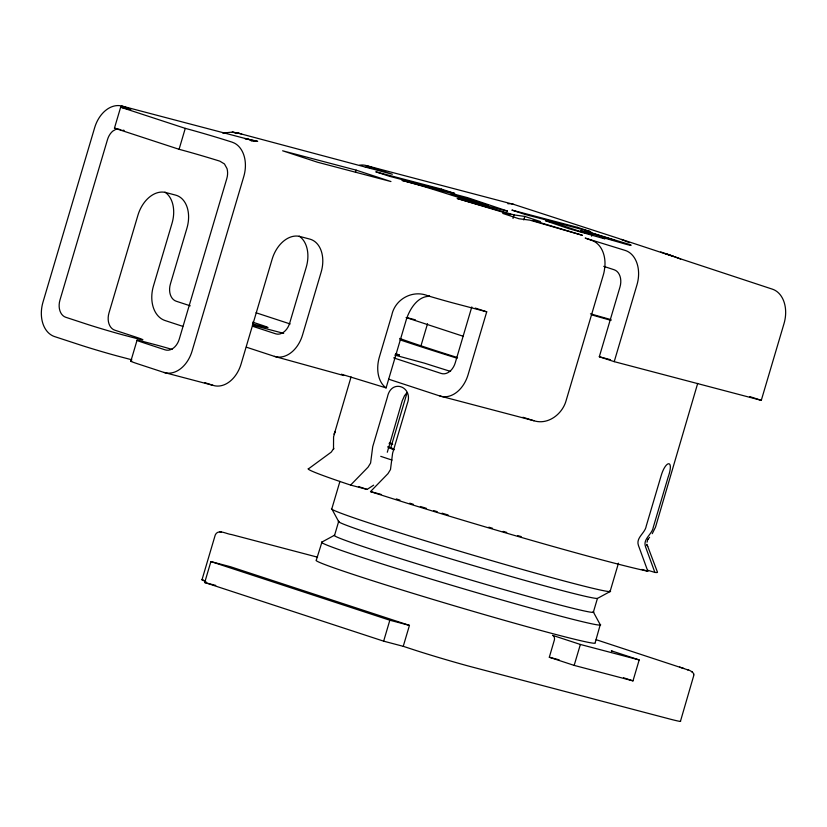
<?xml version="1.0" encoding="UTF-8"?>
<svg xmlns="http://www.w3.org/2000/svg" width="827" height="827" viewBox="0 0 827 827"><rect width="100%" height="100%" fill="white"/><g stroke="black" fill="none" stroke-linecap="round" stroke-linejoin="round"><path stroke-width="1.24" d="M693.863 674.646C694.68 673.509 689.883 669.787 687.196 669.632M387.294 452.245L402.211 400.878L404.475 395.771L406.915 392.691M333.901 434.113L335.142 431.715L333.581 436.78L333.498 449.278L333.736 448.244M647.034 542.233L647.531 540.486M317.568 557.191L231.395 534.521C226.67 534.149 217.987 528.536 215.237 535.038L202.015 579.696M600.144 625.057L595.151 642.744A145.604 4.331 16.5 0 1 455.17 606.057A145.604 4.331 16.5 0 1 316.276 560.199L321.972 542.036L334.615 535.172L338.739 521.217A135.328 4.021 16.5 0 0 457.672 560.923A135.328 4.021 16.5 0 0 597.435 598.428L610.068 591.563L618.472 563.177M334.759 432.438L351.072 376.905M697.688 383.418L655.542 527.068L652.265 533.673M172.078 349.418A29.121 0.868 16.5 0 0 154.825 344.57L145.014 341.985A29.121 0.868 16.5 0 0 145.294 343.35L165.173 349.862A14.566 10.451 -75.3 0 0 179.252 339.163L226.784 178.673A14.566 10.451 -75.3 0 0 227.032 168.625L224.448 163.953L219.848 161.162A36.409 1.075 16.5 0 0 179.077 149.305L114.457 128.133L120.659 107.2A36.409 1.075 16.5 0 0 122.675 106.29L120.246 105.722A29.121 20.902 -75.3 0 0 94.65 127.709L42.983 302.155A29.121 20.902 -75.3 0 0 54.592 336.589L79.444 344.725A29.121 0.868 16.5 0 0 118.933 356.406L128.743 358.99A29.121 0.868 16.5 0 0 131.844 359.786M179.077 149.305L185.269 128.371L120.659 107.2M130.862 361.13L137.065 340.197M204.693 582.508L210.895 561.574L230.495 566.743L409.448 625.388L403.245 646.321L383.645 641.163L204.693 582.508L215.723 585.413M355.476 172.471L356.168 170.145L390.954 181.547L317.423 162.195L282.627 150.793L356.168 170.145M339.938 481.376L331.896 508.543A145.521 4.321 16.5 0 0 471.948 554.845A145.521 4.321 16.5 0 0 609.892 590.726M341.386 374.207L386.095 387.894L406.502 318.995C409.851 308.905 417.842 295.901 429.813 296.335L427.972 295.642M406.987 393.032L390.861 447.5A109.205 3.236 16.5 0 0 394.272 449.681M420.922 345.986L427.528 323.698M471.803 306.941L455.274 362.753A14.566 10.451 -75.3 0 1 441.194 373.453L393.673 357.884M383.645 641.163L389.837 620.229L409.448 625.388M512.998 218.411L514.032 214.917L524.814 216.426L540.476 221.564L532.743 220.395L582.404 235.302L529.869 220.147L518.922 218.731L502.754 213.428L510.662 214.555L457.155 198.48L514.032 214.917M475.246 308.068L486.721 311.82L468.113 374.621A29.121 20.902 -75.3 0 1 439.964 396.019L388.731 379.221M523.78 219.92L524.814 216.426M591.636 236.222L592.328 233.896L580.678 230.733L590.985 234.227L580.895 231.705L552.198 222.184L545.624 220.809L568.562 228.593L603.265 238.424A21.947 0.651 16.5 0 0 605.054 238.776L601.601 237.225L626.37 244.358A21.44 0.641 16.5 0 0 629.533 245.123L631.156 245.319A26.681 0.796 16.5 0 0 628.975 244.316L584.42 230.733L614.657 240.326L592.328 233.896M621.459 239.354L772.408 289.171A29.121 20.902 -75.3 0 1 784.017 323.595L761.285 400.351L614.223 361.647L599.306 356.757L619.981 286.979A14.566 10.451 -75.3 0 0 614.172 269.767L603.731 266.346M614.223 361.647L636.955 284.891A29.121 20.902 -75.3 0 0 625.346 250.467L585.185 238.083L591.75 240.399A29.121 20.902 -75.3 0 1 604.795 267.648L604.671 267.607A28.552 24.086 -76.2 0 1 603.359 274.833L566.164 400.433C562.567 413.924 548.146 425.223 533.963 420.757L439.964 396.019M549.314 657.248L554.441 639.757A4.373 3.143 -75.3 0 0 552.529 635.332L580.368 644.46L639.188 659.936L632.986 680.869L574.165 665.394L549.314 657.248L559.124 659.832M574.165 665.394L580.368 644.46M593.3 612.383L597.435 598.428M680.425 721.382L693.884 675.111M333.601 448.699L331.224 452.142L308.905 468.527A182.198 5.407 16.5 0 0 350.617 485.087L367.085 489.419L373.639 485.17M647.923 539.431L648.43 538.77L647.603 539.804M648.906 538.181L649.567 537.323M350.617 485.087L368.087 467.131L370.589 463.048L372.719 446.694L387.439 396.991C391.264 378.197 413.727 386.716 407.318 403.514L392.608 453.206L390.478 469.56L387.977 473.644L370.496 491.6A182.198 5.407 16.5 0 0 647.83 571.209L638.475 545.551C635.581 537.664 645.194 533.198 646.249 526.013L660.969 476.321C665.539 459.946 674.656 458.758 668.009 477.53L653.289 527.223C652.234 534.407 642.62 538.873 645.525 546.761L654.87 572.418A182.198 5.407 16.5 0 0 657.517 572.294L646.921 544.259M116.917 128.712L112.72 131.162A14.566 10.451 -75.3 0 0 107.5 139.577L59.957 300.067A14.566 10.451 -75.3 0 0 65.767 317.279L85.646 323.802A29.121 0.868 16.5 0 0 125.135 335.473L134.935 338.057A29.121 0.868 16.5 0 0 134.667 336.703L114.788 330.18A14.566 10.451 -75.3 0 1 108.978 312.968L137.913 215.278A29.121 20.262 -71.9 0 1 165.793 192.536L175.593 195.11A29.121 20.262 -71.9 0 1 186.933 228.18L170.403 284.002A14.566 10.451 -75.3 0 0 176.203 301.224L190.241 305.814M222.773 133.085L232.025 132.134L238.786 133.323L232.263 132.165L237.328 132.92L392.329 174.259L366.878 165.751A29.121 20.902 -75.3 0 0 359.58 165.204M251.243 140.962L257.683 141.324L244.792 138.491L255.626 141.097M219.879 531.926L221.409 532.123M239.034 133.333L237.649 133.033L241.649 134.005M249.857 139.711L121.517 105.959M366.878 165.751L513.949 204.465L619.123 238.621L629.409 242.673M486.721 311.82L455.346 303.561A40.771 1.209 16.5 0 1 428.179 295.901C412.952 289.388 395.068 298.96 391.791 315.128L379.386 356.995A29.121 20.262 -71.9 0 0 386.095 387.894M599.306 356.757L610.522 359.714M406.75 317.568L415.402 319.853M395.74 354.049L399.42 355.01L395.968 353.832M394.789 355.083L424.499 363.177A167.468 4.972 16.5 0 0 445.681 369.886L450.591 371.447M252.742 323.926L260.091 325.869A29.121 0.868 16.5 0 0 259.812 324.515L252.659 322.158M246.384 347.164A29.121 0.868 16.5 0 0 249.537 348.219L274.388 356.365L343.722 375.53M131.679 361.213A29.121 0.868 16.5 0 0 139.091 364.283L163.942 372.429L212.963 385.33A29.121 20.902 -75.3 0 0 241.112 363.932L272.114 259.264A29.121 20.262 -71.9 0 1 299.994 236.512L309.794 239.096A29.121 20.262 -71.9 0 1 321.134 272.166L302.537 334.966A29.121 20.902 -75.3 0 1 274.388 356.365M370.496 491.6L381.092 494.391M647.696 570.237L654.87 572.418M641.855 569.389L647.83 571.209M522.912 417.263L533.963 420.757M749.81 396.598L761.285 400.351M406.088 317.537L462.934 336.175M256.039 312.771L290.163 323.957M182.788 326.345L165.038 320.525A29.121 20.902 -75.3 0 1 153.419 286.101L172.026 223.3A29.121 20.262 -71.9 0 0 164.986 192.164M204.682 382.612L212.963 385.33M596.153 639.695L688.116 669.963M639.188 659.936L611.349 650.818L612.166 651.283M623.517 677.768L632.986 680.869M210.895 561.574L389.837 620.229M403.245 646.321L413.19 649.577A43.676 1.292 16.5 0 0 472.424 667.1L668.495 718.694A43.697 1.292 16.5 0 0 680.373 721.134M683.867 668.464L679.608 667.048M660.732 251.956L673.488 256.298L665.611 253.61M674.501 256.618L680.631 259.037M692.447 672.113L691.858 671.627M646.724 544.983L647.717 546.523M332.061 509.38L338.905 521.992M299.188 236.15A29.121 20.262 -71.9 0 1 306.228 267.286L289.688 323.099A14.566 10.451 -75.3 0 1 275.618 333.798L255.739 327.285A29.121 0.868 16.5 0 1 252.576 326.231M124.143 130.366A36.409 1.075 16.5 0 1 122.913 130.18M120.856 129.736A36.409 1.075 16.5 0 1 114.457 128.133M457.073 358.205A167.457 4.972 16.5 0 1 399.927 339.814M457.538 357.584A145.614 4.321 16.5 0 1 399.627 338.429M610.998 320.369A167.457 4.972 16.5 0 1 591.481 314.818M610.998 319.635A145.614 4.321 16.5 0 1 590.447 313.815M163.942 372.419A29.121 20.902 -75.3 0 0 192.091 351.03L243.769 176.585A29.121 20.902 -75.3 0 0 234.568 143.195L232.025 142.13A36.409 1.075 16.5 0 0 185.269 128.371M507.892 203.762A29.121 20.902 -75.3 0 1 510.362 203.752M511.582 203.897A29.121 20.902 -75.3 0 1 513.949 204.465M365.358 167.354A29.121 20.902 -75.3 0 1 367.695 167.385M368.832 167.53A29.121 20.902 -75.3 0 1 371.065 168.067M252.359 325.135A29.121 0.868 16.5 0 1 255.46 325.931L279.971 332.382A29.121 0.868 16.5 0 1 283.682 333.374M521.196 536.599A157.812 4.683 16.5 0 1 517.547 535.555M506.693 532.412A157.812 4.683 16.5 0 1 503.147 531.379M492.437 528.246A157.812 4.683 16.5 0 1 488.86 527.192M448.131 515.014A157.812 4.683 16.5 0 1 442.063 513.164M437.266 511.696A157.812 4.683 16.5 0 1 433.71 510.61M426.401 508.357A157.812 4.683 16.5 0 1 420.343 506.486M413.252 504.274A157.812 4.683 16.5 0 1 409.778 503.188M399.917 500.077A157.812 4.683 16.5 0 1 396.278 498.919M367.095 489.419A157.812 4.683 16.5 0 1 358.494 486.514M321.972 542.036A145.521 4.321 16.5 0 0 462.035 588.348A145.521 4.321 16.5 0 0 599.978 624.23L593.135 611.608A135.328 4.021 16.5 0 1 464.857 578.238A135.328 4.021 16.5 0 1 334.615 535.172M393.559 448.803A123.761 3.68 16.5 0 1 387.729 446.756M389.135 443.53A123.761 3.68 16.5 0 1 392.67 444.378M394.065 449.568A135.328 4.021 16.5 0 1 388.214 447.593M389.393 442.941A135.328 4.021 16.5 0 1 391.709 443.53M205.933 581.536A43.686 1.292 16.5 0 1 203.235 579.82M392.019 460.081A145.521 4.321 16.5 0 1 380.751 456.339M507.375 211.05C471.741 203.07 437.38 189.528 402.015 180.41L467.524 197.653L507.375 211.05M488.013 205.303L451.222 194.231L469.819 199.121L488.013 205.303M441.329 189.073L375.809 171.82L389.197 176.213L454.716 193.456L441.329 189.073M577.391 227.332L511.872 210.089L525.259 214.482L590.778 231.725L577.391 227.332"/></g></svg>
